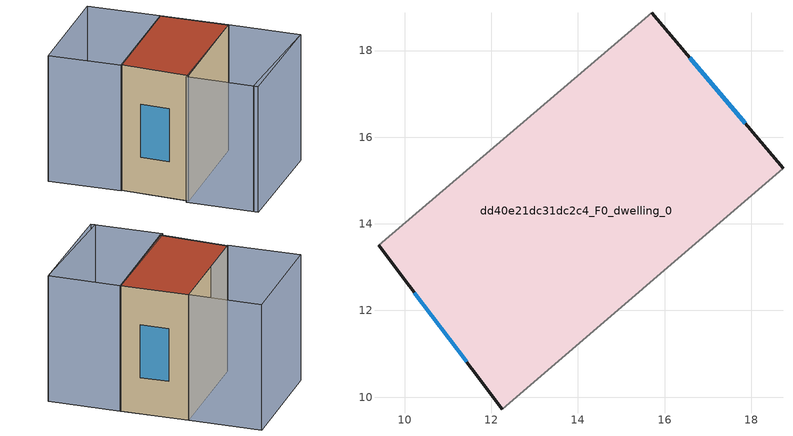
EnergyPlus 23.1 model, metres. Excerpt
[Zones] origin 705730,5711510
dd40e21dc31dc2c4_F0_dwelling_0
 floor ground (EU_floor_Construction): 18.73,15.28 15.7,18.88 9.4,13.51 12.25,9.72 z0
 wall outside (EU_wall_Construction): 15.7,18.88 18.73,15.28 / 12.25,9.72 9.4,13.51 z0:9
 wall adiabatic (EU_wall_Construction): 18.73,15.28 12.25,9.72 / 9.4,13.51 15.7,18.88 z0:9
 window (EU_Window_Construction): 16.58,17.84 17.86,16.32 / 11.43,10.81 10.22,12.41 z2.6:6.4
 roof outside (EU_roof_Construction): 15.7,18.88 18.73,15.28 12.25,9.72 9.4,13.51 z9
shading: 14.99,6.09 21.78,11.32 / 21.93,11.44 15.2,5.84 / 15.2,5.84 12,9.68 / 12,9.68 18.73,15.28 / 18.73,15.28 21.93,11.44 / 15.7,18.88 9.33,13.45 / 9.33,13.45 6.07,17.27 / 6.07,17.27 12.45,22.7 / 12.45,22.7 15.7,18.88 z0:9
[Building]
EU S2 Campaign: North Axis=0; Terrain=City; Solar Distribution=FullExterior
[Site:Location]
London: Latitude=51.5; Longitude=-0.5; Time Zone=0; Elevation=25
[SizingPeriod:WeatherFileDays]
AnnualSizingPeriod: Begin Month=1; Begin Day of Month=1; End Month=12; End Day of Month=31; Day of Week for Start Day=Monday; Use Weather File Daylight Saving Period=No; Use Weather File Rain and Snow Indicators=No
[MATERIAL]
EU_InternalMass_Material: Roughness=MediumRough; Thickness=0.1; Conductivity=1; Density=1800; Specific Heat=900; Thermal Absorptance=0.9; Solar Absorptance=0.7; Visible Absorptance=0.7
[MATERIAL:NOMASS] Roughness=MediumRough; Thermal Absorptance=0.9; Solar Absorptance=0.7; Visible Absorptance=0.7
Name | Thermal Resistance
EU_wall_NoMass | 0.724719
EU_roof_NoMass | 2.98947
EU_floor_NoMass | 2.39157
[WINDOWMATERIAL:SIMPLEGLAZINGSYSTEM]
EU_Window_SimpleGlazing: UFactor=2.63425; Solar Heat Gain Coefficient=0.76; Visible Transmittance=0.76
[CONSTRUCTION]
EU_wall_Construction: EU_wall_NoMass
EU_roof_Construction: EU_roof_NoMass
EU_floor_Construction: EU_floor_NoMass
EU_InternalMass_Construction: EU_InternalMass_Material
EU_Window_Construction: EU_Window_SimpleGlazing
[ZONE]
dd40e21dc31dc2c4_F0_dwelling_0: Type=1; Multiplier=1; Ceiling Height=autocalculate; Volume=357.359; Floor Area=autocalculate; Part of Total Floor Area=Yes
[INTERNALMASS]
dd40e21dc31dc2c4_F0_dwelling_0_EU_InternalMass: Construction=EU_InternalMass_Construction; Zone or ZoneList=dd40e21dc31dc2c4_F0_dwelling_0; Surface Area=39.7065
[OTHEREQUIPMENT]
EU_Step8_InternalGain_dd40e21dc31dc2c4_F0_dwelling_0_f000: Fuel Type=Electricity; Zone or ZoneList or Space or SpaceList=dd40e21dc31dc2c4_F0_dwelling_0; Schedule=EU_Step8_GainSchedule_dd40e21dc31dc2c4_F0_dwelling_0_f000; Design Level Calculation Method=Watts/Area; Power per Zone Floor Area=1; Fraction Latent=0; Fraction Radiant=0; Fraction Lost=0; Carbon Dioxide Generation Rate=0; EndUse Subcategory=EU_Step8_InternalGains
[ZONEVENTILATION:DESIGNFLOWRATE]
EU_ConstantAir_dd40e21dc31dc2c4_F0_dwelling_0: Zone or ZoneList or Space or SpaceList=dd40e21dc31dc2c4_F0_dwelling_0; Schedule=EU_AlwaysOn; Design Flow Rate Calculation Method=AirChanges/Hour; Air Changes per Hour=0.418135; Ventilation Type=Natural; Fan Pressure Rise=0; Fan Total Efficiency=1; Constant Term Coefficient=1; Temperature Term Coefficient=0; Velocity Term Coefficient=0; Velocity Squared Term Coefficient=0; Minimum Indoor Temperature=-100; Maximum Indoor Temperature=100; Delta Temperature=-100; Minimum Outdoor Temperature=-100; Maximum Outdoor Temperature=100; Maximum Wind Speed=40
[HVACTEMPLATE:THERMOSTAT]
EU_HeatOnly_dd40e21dc31dc2c4_F0_dwelling_0: Constant Heating Setpoint=20; Constant Cooling Setpoint=50
[HVACTEMPLATE:ZONE:IDEALLOADSAIRSYSTEM]
dd40e21dc31dc2c4_F0_dwelling_0: Template Thermostat=EU_HeatOnly_dd40e21dc31dc2c4_F0_dwelling_0; System Availability Schedule=EU_AlwaysOn; Maximum Heating Supply Air Temperature=50; Minimum Cooling Supply Air Temperature=13; Maximum Heating Supply Air Humidity Ratio=0.0156; Minimum Cooling Supply Air Humidity Ratio=0.0077; Heating Limit=NoLimit; Cooling Limit=NoLimit; Heating Availability Schedule=EU_AlwaysOn; Cooling Availability Schedule=EU_CoolingOff; Dehumidification Control Type=ConstantSensibleHeatRatio; Cooling Sensible Heat Ratio=0.7; Dehumidification Setpoint=60; Humidification Control Type=None; Humidification Setpoint=30; Outdoor Air Method=None; Outdoor Air Flow Rate per Person=0.00944; Outdoor Air Flow Rate per Zone Floor Area=0; Outdoor Air Flow Rate per Zone=0; Demand Controlled Ventilation Type=None; Outdoor Air Economizer Type=NoEconomizer; Heat Recovery Type=None; Sensible Heat Recovery Effectiveness=0.7; Latent Heat Recovery Effectiveness=0.65
[SIZING:ZONE]
dd40e21dc31dc2c4_F0_dwelling_0: Zone Cooling Design Supply Air Temperature Input Method=SupplyAirTemperature; Zone Cooling Design Supply Air Temperature=13; Zone Heating Design Supply Air Temperature Input Method=SupplyAirTemperature; Zone Heating Design Supply Air Temperature=50; Zone Cooling Design Supply Air Humidity Ratio=0.008; Zone Heating Design Supply Air Humidity Ratio=0.008; Cooling Design Air Flow Method=DesignDay; Cooling Design Air Flow Rate=0; Cooling Minimum Air Flow per Zone Floor Area=0.000762; Cooling Minimum Air Flow=0; Cooling Minimum Air Flow Fraction=0.2; Heating Design Air Flow Method=DesignDay; Heating Design Air Flow Rate=0; Heating Maximum Air Flow per Zone Floor Area=0.002032; Heating Maximum Air Flow=0.141576; Heating Maximum Air Flow Fraction=0.3; Account for Dedicated Outdoor Air System=No; Dedicated Outdoor Air System Control Strategy=NeutralSupplyAir; Dedicated Outdoor Air Low Setpoint Temperature for Design=autosize; Dedicated Outdoor Air High Setpoint Temperature for Design=autosize; Zone Load Sizing Method=Sensible Load Only No Latent Load; Zone Latent Cooling Design Supply Air Humidity Ratio Input Method=HumidityRatioDifference; Zone Cooling Design Supply Air Humidity Ratio Difference=0.005; Zone Latent Heating Design Supply Air Humidity Ratio Input Method=HumidityRatioDifference; Zone Humidification Design Supply Air Humidity Ratio Difference=0.005
[SCHEDULE:CONSTANT]
Name | Hourly Value
EU_AlwaysOn | 1
EU_CoolingOff | 0
[SCHEDULE:FILE]
EU_Step8_GainSchedule_dd40e21dc31dc2c4_F0_dwelling_0_f000: File=../../schedules/dd40e21dc31dc2c4/dd40e21dc31dc2c4_F0_dwelling_0_f000_gain.csv; Column Number=1; Rows to Skip at Top=0; Number of Hours of Data=8760; Column Separator=Comma; Interpolate to Timestep=No; Minutes per Item=60; Adjust Schedule for Daylight Savings=Yes
